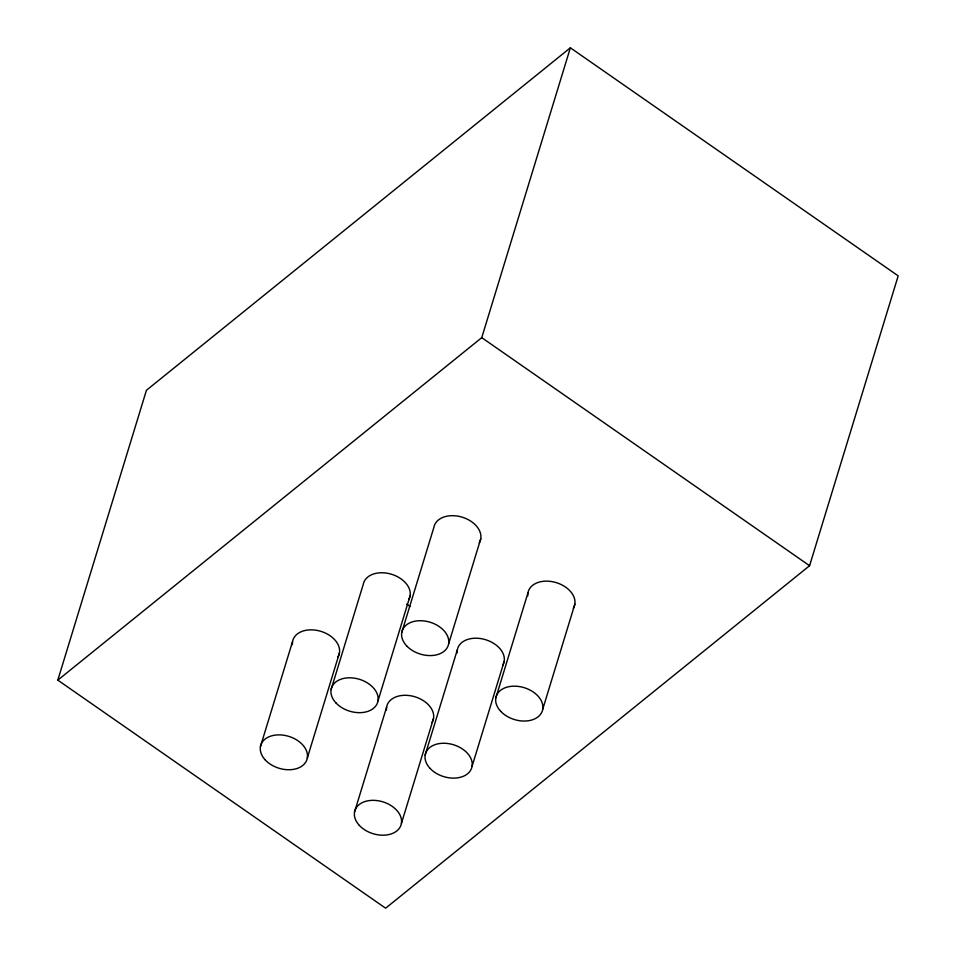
<?xml version="1.0" encoding="UTF-8"?>
<svg xmlns="http://www.w3.org/2000/svg" width="956" height="956" viewBox="0 0 956 956"><rect width="100%" height="100%" fill="white"/><g stroke="black" fill="none" stroke-linecap="round" stroke-linejoin="round"><path stroke-width="1.43" d="M57.814 680.134L146.423 390.287L570.362 47.8L898.186 275.866L809.577 565.713L385.638 908.2L57.814 680.134L481.752 337.647L570.362 47.8M260.426 746.66L292.536 641.619M307.33 757.965L339.452 652.924M331.087 689.587L363.196 584.546A24.175 16.67 17 0 1 392.534 574.58A24.175 16.67 17 0 1 408.57 599.926M377.99 700.879L410.1 595.839M401.735 632.502L433.857 527.461A24.175 16.67 17 0 1 463.182 517.495A24.175 16.67 17 0 1 479.231 542.841M354.509 812.122L386.63 707.082M448.651 643.806L480.76 538.766M401.424 823.427L433.534 718.386M425.169 755.037L457.279 649.996M472.073 766.342L504.194 661.301M495.829 697.952L527.939 592.911M542.733 709.256L574.843 604.216M481.752 337.647L809.577 565.713M406.694 604.144L410.172 606.558M457.147 652.948A24.175 16.67 17 0 1 484.596 639.409A24.175 16.67 17 0 1 502.653 665.376M527.808 595.875A24.175 16.67 17 0 1 555.245 582.335A24.175 16.67 17 0 1 573.313 608.291M292.405 644.583A24.175 16.67 17 0 1 319.854 631.044A24.175 16.67 17 0 1 337.91 656.999M386.487 710.033A24.175 16.67 17 0 1 413.936 696.494A24.175 16.67 17 0 1 432.004 722.461M406.599 645.814A24.175 16.67 17 0 0 447.109 647.881A24.175 16.67 17 0 0 421.871 620.755A24.175 16.67 17 0 0 406.599 645.814M335.938 702.899A24.175 16.67 17 0 0 376.461 704.966A24.175 16.67 17 0 0 351.21 677.84A24.175 16.67 17 0 0 335.938 702.899M265.29 759.984A24.175 16.67 17 0 0 305.8 762.04A24.175 16.67 17 0 0 280.55 734.913A24.175 16.67 17 0 0 265.29 759.984M359.372 825.434A24.175 16.67 17 0 0 399.883 827.502A24.175 16.67 17 0 0 374.644 800.375A24.175 16.67 17 0 0 359.372 825.434M430.033 768.361A24.175 16.67 17 0 0 470.543 770.417A24.175 16.67 17 0 0 445.293 743.29A24.175 16.67 17 0 0 430.033 768.361M500.681 711.276A24.175 16.67 17 0 0 541.204 713.331A24.175 16.67 17 0 0 515.953 686.205A24.175 16.67 17 0 0 500.681 711.276"/></g></svg>
